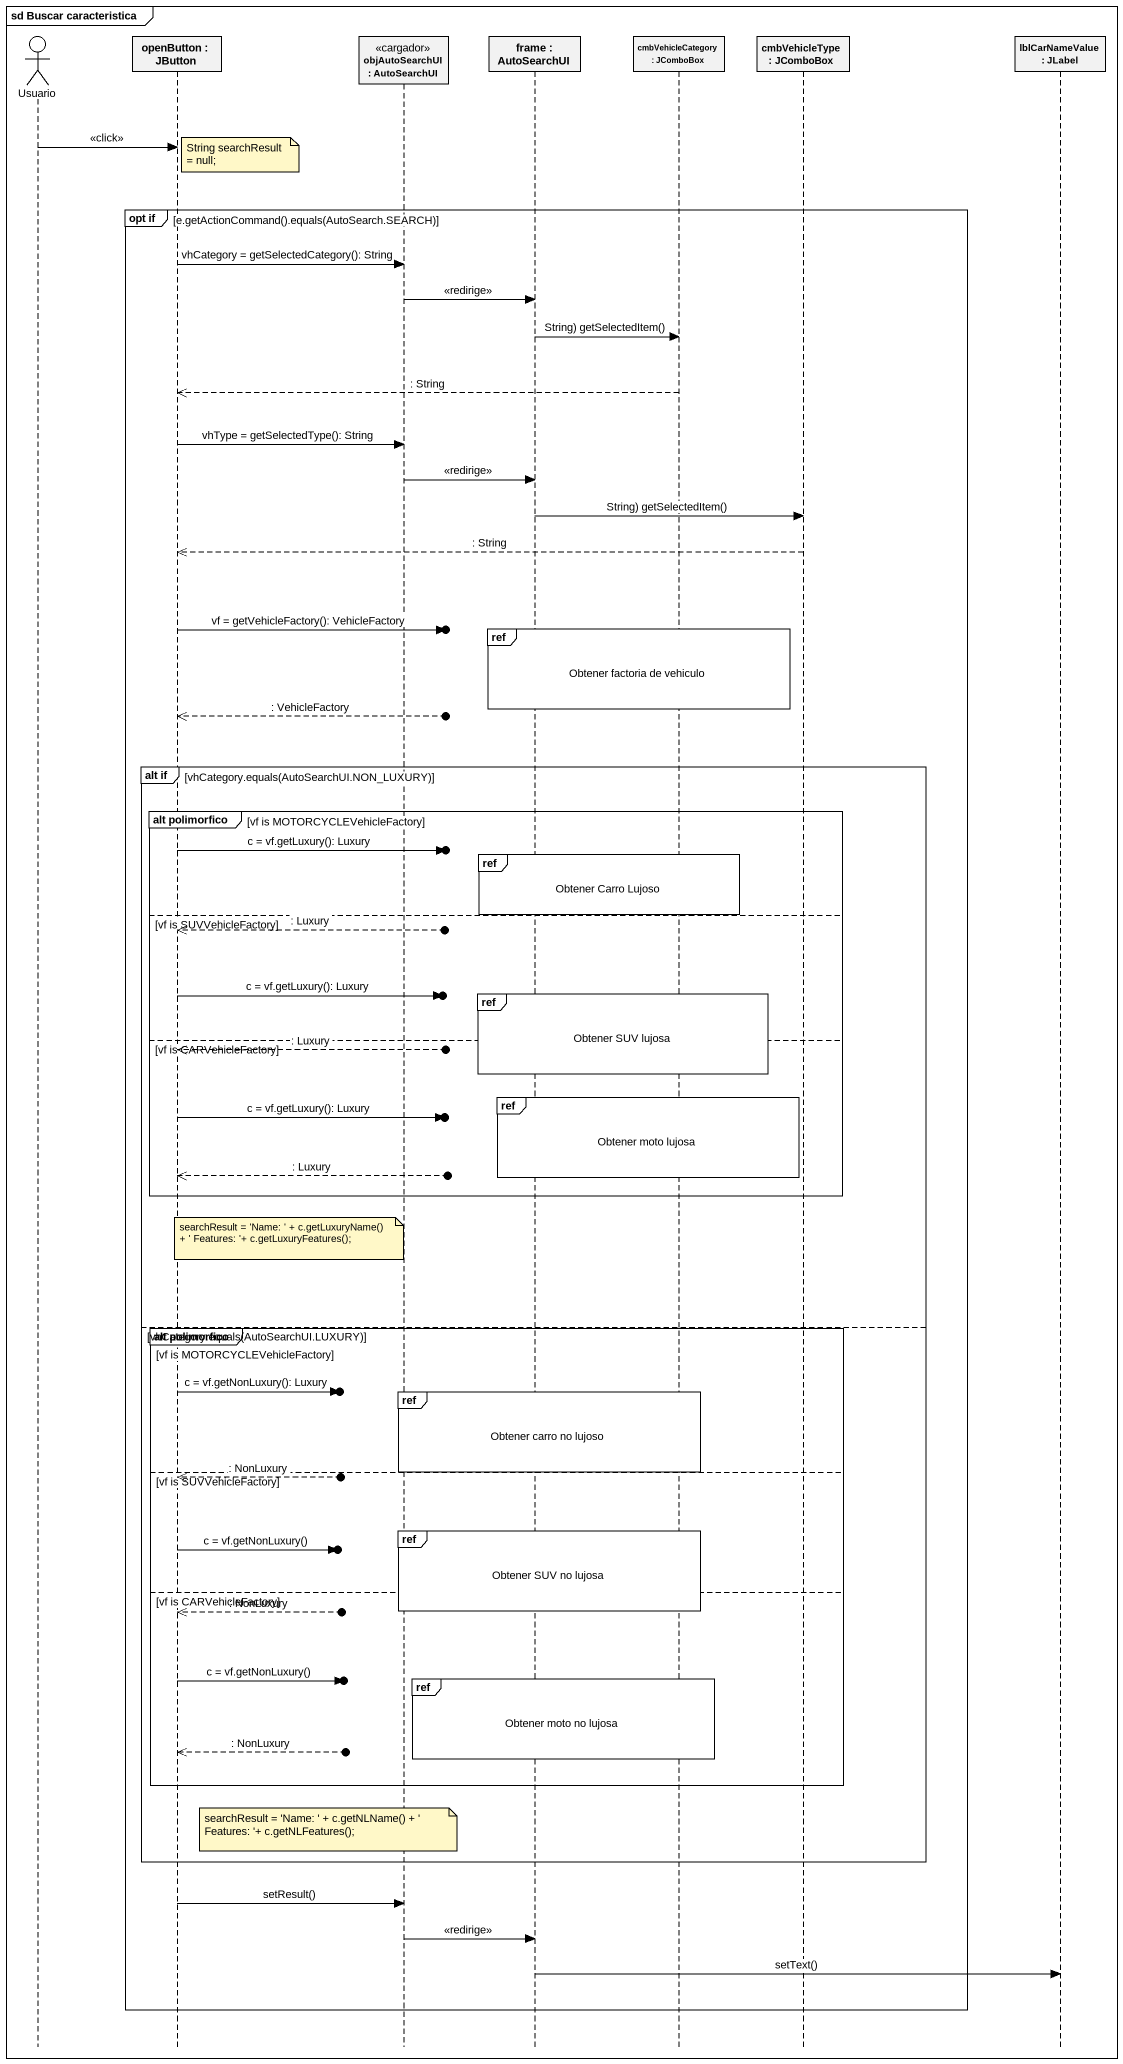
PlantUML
@startuml
mainframe sd Buscar caracteristica
hide footbox
actor Usuario
participant "openButton : JButton" as openButton
participant "objAutoSearchUI : AutoSearchUI" as objAutoSearchUI <<cargador>>
participant "frame : AutoSearchUI" as frame_
participant "cmbVehicleCategory : JComboBox" as cmbVehicleCategory
participant "cmbVehicleType : JComboBox" as cmbVehicleType
participant "lblCarNameValue : JLabel" as lblCarNameValue

Usuario -> openButton : <<click>>
note right of openButton : String searchResult = null;
group opt if [e.getActionCommand().equals(AutoSearch.SEARCH)]
  openButton -> objAutoSearchUI : vhCategory = getSelectedCategory(): String
  objAutoSearchUI -> frame_ : <<redirige>>
  frame_ -> cmbVehicleCategory : String) getSelectedItem()
  cmbVehicleCategory -->> openButton : : String
  openButton -> objAutoSearchUI : vhType = getSelectedType(): String
  objAutoSearchUI -> frame_ : <<redirige>>
  frame_ -> cmbVehicleType : String) getSelectedItem()
  cmbVehicleType -->> openButton : : String
  ref over frame_, cmbVehicleCategory : Obtener factoria de vehiculo
  openButton ->o] : vf = getVehicleFactory(): VehicleFactory
  openButton <<--o] : : VehicleFactory
  group alt if [vhCategory.equals(AutoSearchUI.NON_LUXURY)]
    group alt polimorfico [vf is MOTORCYCLEVehicleFactory]
      openButton ->o] : c = vf.getLuxury(): Luxury
      ref over frame_, cmbVehicleCategory : Obtener Carro Lujoso
    else vf is SUVVehicleFactory
      openButton <<--o] : : Luxury
      ref over frame_, cmbVehicleCategory : Obtener SUV lujosa
      openButton ->o] : c = vf.getLuxury(): Luxury
    else vf is CARVehicleFactory
      openButton <<--o] : : Luxury
      ref over frame_, cmbVehicleCategory : Obtener moto lujosa
      openButton ->o] : c = vf.getLuxury(): Luxury
      openButton <<--o] : : Luxury
    end
    note over openButton : searchResult = 'Name: ' + c.getLuxuryName() + ' Features: '+ c.getLuxuryFeatures();
  else vhCategory.equals(AutoSearchUI.LUXURY)
    group alt polimorfico [vf is MOTORCYCLEVehicleFactory]
      ref over objAutoSearchUI, frame_, cmbVehicleCategory : Obtener carro no lujoso
      openButton ->o] : c = vf.getNonLuxury(): Luxury
    else vf is SUVVehicleFactory
      openButton <<--o] : : NonLuxury
      ref over objAutoSearchUI, frame_, cmbVehicleCategory : Obtener SUV no lujosa
      openButton ->o] : c = vf.getNonLuxury()
    else vf is CARVehicleFactory
      openButton <<--o] : : NonLuxury
      ref over frame_, cmbVehicleCategory : Obtener moto no lujosa
      openButton ->o] : c = vf.getNonLuxury()
      openButton <<--o] : : NonLuxury
    end
    note over objAutoSearchUI : searchResult = 'Name: ' + c.getNLName() + ' Features: '+ c.getNLFeatures();
  end
  openButton -> objAutoSearchUI : setResult()
  objAutoSearchUI -> frame_ : <<redirige>>
  frame_ -> lblCarNameValue : setText()
end
@enduml
